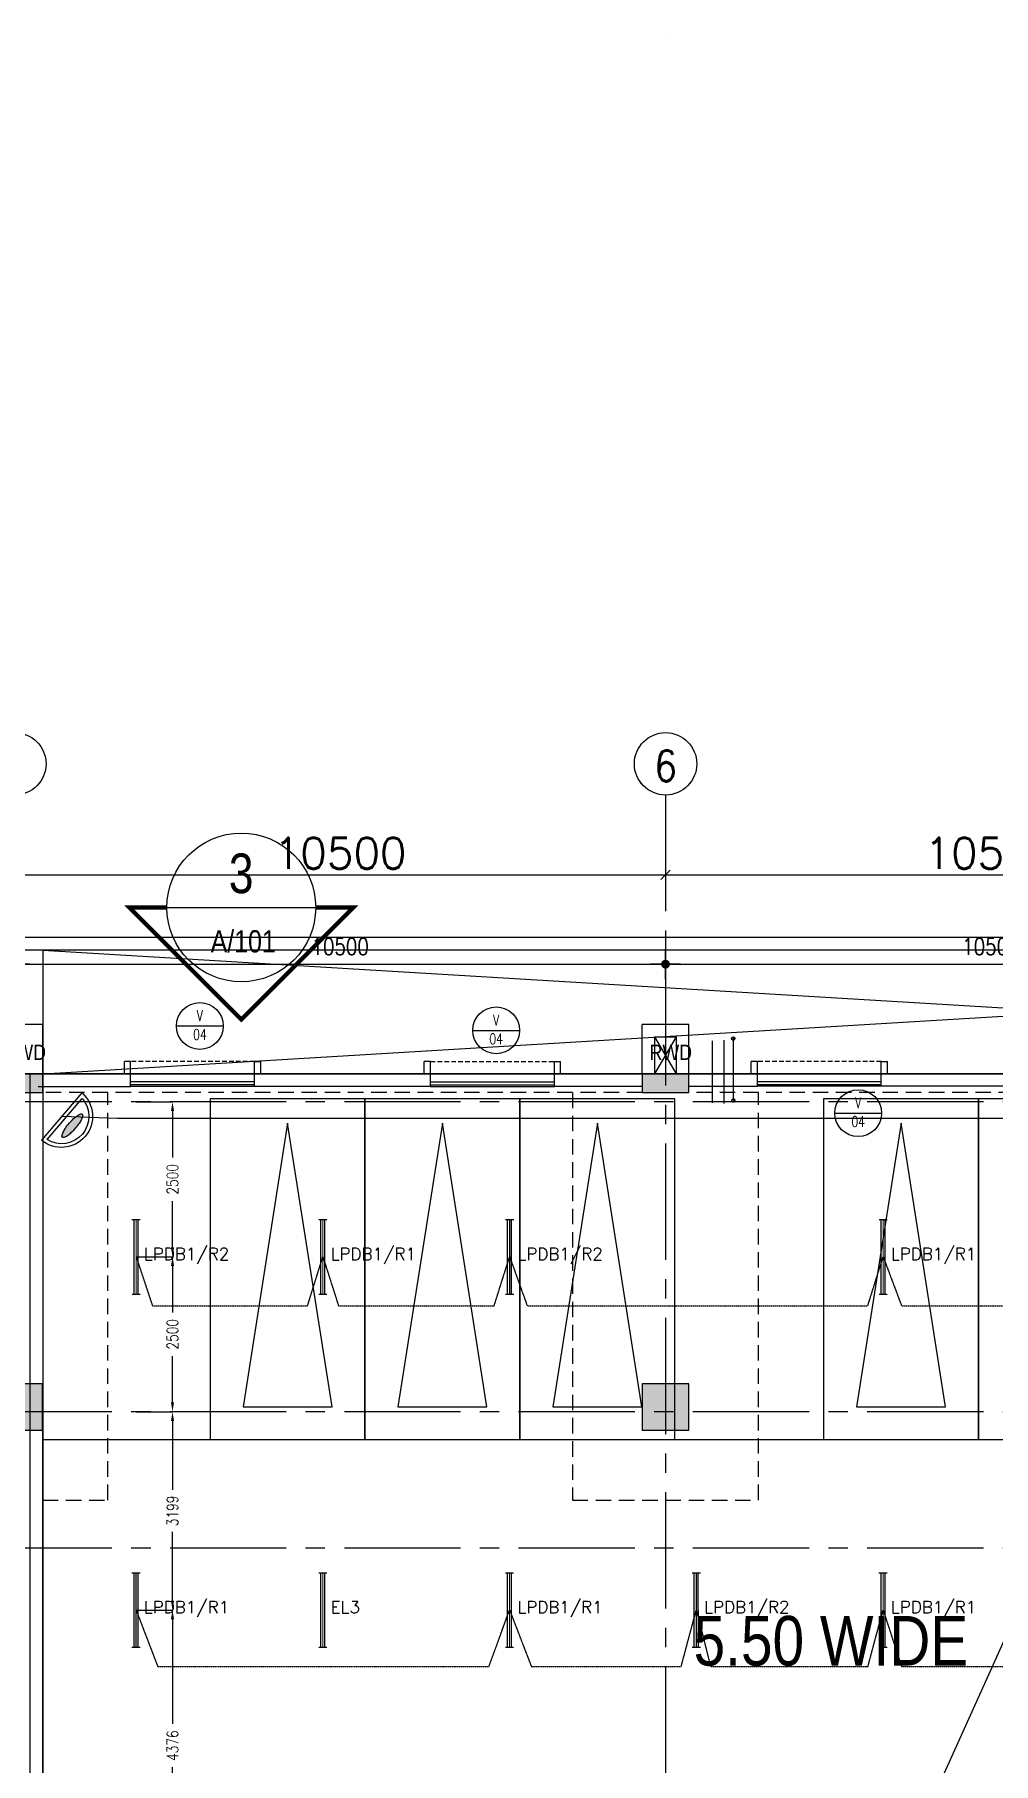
# Model space of a CAD drawing. Header units: millimetres. Extents: x 9951103 to 10069403, y -1438285 to -1363322.
# Drawn here: x 10006100 to 10021572, y -1391218 to -1363322 of the extents above; entities that cross this region are included whole.
import ezdxf
from ezdxf.enums import TextEntityAlignment as Align

# ---------------------------------------------------------------- set-up
doc = ezdxf.new("R2010")
doc.units = ezdxf.units.MM
doc.header["$MEASUREMENT"] = 0
doc.header["$PDMODE"] = 35
for name, pattern in [('CENTER2', [1.125, 0.75, -0.125, 0.125, -0.125]), ('DASHED', [0.75, 0.5, -0.25]), ('HIDDEN', [0.375, 0.25, -0.125]), ('HIDDEN2', [0.1875, 0.125, -0.0625])]:
    doc.linetypes.add(name, pattern=pattern)
for name, color, linetype in [('1_WINDOWS20', 5, 'Continuous'), ('A-ABOV', 8, 'HIDDEN2'), ('A-DIM', 3, 'Continuous'), ('A-DIMN-100', 5, 'Continuous'), ('A-ELEV-MDUM', 4, 'Continuous'), ('A-GRID-100', 5, 'CENTER2'), ('A-REFR-ELEV', 8, 'Continuous'), ('A-SYMB-OPNS', 8, 'Continuous'), ('A-TEXT-NOTE-100', 4, 'Continuous'), ('A-WALL-MSNY', 3, 'Continuous'), ('A-WNDW', 4, 'Continuous'), ('BEAMSZ', 3, 'Continuous'), ('CCTV', 120, 'Continuous'), ('CCTV & PA LAYOUT', 21, 'Continuous'), ('ELE-CONDUIT', 8, 'DASHED'), ('FF_Sprinkler DRAIN OUT', 31, 'Continuous'), ('hatch', 8, 'Continuous'), ('Light', 142, 'Continuous'), ('POWER CONDUIT', 7, 'Continuous'), ('S TRUSS', 6, 'Continuous'), ('S-BEAM', 6, 'Continuous'), ('S-BEAMDASH', 4, 'HIDDEN'), ('S-COL', 200, 'Continuous'), ('S-CUTOUT', 11, 'Continuous'), ('S-GRID', 8, 'CENTER2'), ('S-HATH-CONC', 253, 'Continuous'), ('S-MIS', 8, 'Continuous'), ('WORKING', 76, 'Continuous')]:
    doc.layers.add(name, color=color, linetype=linetype)
for name, color, linetype, lineweight in [('ELE', 7, 'Continuous', 25), ('FF-DRAIN OUT', 40, 'Continuous', 25), ('FF-SPRINKLER RISER', 1, 'Continuous', 25), ('FF-WET RISER', 5, 'Continuous', 25), ('STR COL', 200, 'Continuous', 15), ('STR HATCH', 25, 'Continuous', 15)]:
    doc.layers.add(name, color=color, linetype=linetype, lineweight=lineweight)
doc.styles.add('ARIAL', font='arial.ttf', dxfattribs={"width": 0.8})
doc.styles.add('Ground$0$SIMPLEX', font='simplex.shx')
doc.styles.add('RomanS', font='romans.shx')
doc.styles.add('ROMANS-TITLE', font='ROMANS.shx', dxfattribs={"width": 0.8})
doc.styles.get("Standard").update_dxf_attribs({"font": 'arial.ttf'})
doc.dimstyles.new('A-100-DIM-INT', dxfattribs={"dimscale": 100, "dimtxt": 1.8, "dimasz": 1.5, "dimexe": 0, "dimexo": 0, "dimgap": 1, "dimtad": 0, "dimdec": 0, "dimdsep": 46, "dimtxsty": 'ROMANS-TITLE', "dimcen": 0.025, "dimclrd": 8, "dimclre": 8, "dimclrt": 7, "dimazin": 2, "dimtfac": 1, "dimtdec": 0, "dimtix": 1, "dimtmove": 2, "dimatfit": 3, "dimfxl": 1, "dimtolj": 1, "dimtzin": 0, "dimarcsym": 0})
doc.dimstyles.new('A-150-DIM-EXT', dxfattribs={"dimscale": 150, "dimtxt": 1.8, "dimasz": 0.008, "dimexe": 100, "dimexo": 100, "dimgap": 1, "dimtad": 1, "dimdec": 0, "dimdsep": 46, "dimtxsty": 'ROMANS-TITLE', "dimblk1": 'WSA-DOT-100', "dimblk2": 'WSA-DOT-100', "dimsah": 1, "dimcen": 0.025, "dimse1": 1, "dimse2": 1, "dimclrd": 5, "dimclre": 5, "dimclrt": 7, "dimazin": 2, "dimtfac": 1, "dimtdec": 0, "dimtix": 1, "dimtmove": 2, "dimatfit": 3, "dimldrblk": 'WSA-DOT-100', "dimfxl": 1, "dimtolj": 1, "dimtzin": 0, "dimarcsym": 0})
doc.dimstyles.new('SECDIM', dxfattribs={"dimtxt": 250, "dimasz": 150, "dimexe": 75, "dimexo": 100, "dimgap": 100, "dimtad": 1, "dimdec": 0, "dimzin": 0, "dimdsep": 46, "dimtxsty": 'RomanS', "dimblk1": 'OBLIQUE', "dimblk2": 'OBLIQUE', "dimsah": 1, "dimcen": 0, "dimdle": 75, "dimclrd": 8, "dimclre": 8, "dimclrt": 3, "dimadec": 0, "dimazin": 0, "dimtfac": 1, "dimtdec": 0, "dimtofl": 0, "dimtmove": 2, "dimatfit": 3, "dimldrblk": 'OBLIQUE', "dimfxl": 1, "dimtolj": 1, "dimtzin": 0, "dimarcsym": 0})

# ---------------------------------------------------------------- blocks, each defined once
blk = doc.blocks.new('A$C57AA1221')
at = {"layer": 'WORKING', "color": 8}
for points in [[(0, 0), (2.5, 0), (2.5, 5.5), (0, 5.5), (0, 0)], [(0.532, 0.528), (1.968, 0.528), (1.25, 5.106), (0.532, 0.528)]]:
    blk.add_lwpolyline(points, dxfattribs=at)
blk = doc.blocks.new('A-ELEV-REF-1')
at = {"layer": 'A-REFR-ELEV', "ltscale": 800}
blk.add_line((-60, 0), (60, 0), dxfattribs=at)
at = {"layer": 'A-REFR-ELEV', "color": 4, "linetype": 'Continuous', "style": 'ARIAL', "width": 0.8}
for tag, height, p in [('ELEV-NO', 32, (-0.1, 27.6)), ('DRAWING-REF', 18, (1.5, -27))]:
    blk.add_attdef(tag, text='', height=height, dxfattribs=at).set_placement(p, align=Align.MIDDLE)
blk = doc.blocks.new('A-ELEV-REF-ARROW-1')
at = {"layer": 'A-REFR-ELEV', "const_width": 34.3}
blk.add_lwpolyline([(600, 0), (904, 0), (0, -904), (-904, 0), (-600, 0)], dxfattribs=at)
at = {"layer": 'A-REFR-ELEV'}
blk.add_circle((0, 0), 600, dxfattribs=at)
blk = doc.blocks.new('WSA-DOT-100')
at = {"layer": 'A-DIMN-100', "color": 5}
for p, q in [((-200, 0), (200, 0)), ((0, -200), (0, 200))]:
    blk.add_line(p, q, dxfattribs=at)
at = {"layer": 'A-DIMN-100', "color": 1, "const_width": 60}
blk.add_lwpolyline([(-30, 0, 1), (30, 0, 1)], format="xyb", close=True, dxfattribs=at)
blk = doc.blocks.new('*D104')
at = {"layer": 'Defpoints', "color": 0}
for p in [(42869, 52002), (53369, 52002), (53369, 52002)]:
    blk.add_point(p, dxfattribs=at)
at = {"layer": 'S-HATH-CONC', "color": 8, "lineweight": -2}
for p, q in [((53369, 67002), (53369, 67002)), ((42871, 52002), (53368, 52002))]:
    blk.add_line(p, q, dxfattribs=at)
at = {"layer": 'S-HATH-CONC', "color": 8, "lineweight": -2, "xscale": 1.2, "yscale": 1.2, "zscale": 1.2, "rotation": 180}
blk.add_blockref('WSA-DOT-100', (42869, 52002), dxfattribs=at)
at = {"layer": 'S-HATH-CONC', "color": 8, "lineweight": -2, "xscale": 1.2, "yscale": 1.2, "zscale": 1.2}
blk.add_blockref('WSA-DOT-100', (53369, 52002), dxfattribs=at)
at = {"layer": 'S-HATH-CONC', "color": 8, "insert": (48119, 52287), "char_height": 270, "attachment_point": 5, "style": 'ROMANS-TITLE'}
blk.add_mtext('\\A1;10500', dxfattribs=at)
blk = doc.blocks.new('*D105')
at = {"layer": 'Defpoints', "color": 0}
for p in [(53369, 52002), (63870, 52002), (63870, 52002)]:
    blk.add_point(p, dxfattribs=at)
at = {"layer": 'S-HATH-CONC', "color": 8, "lineweight": -2}
for p, q in [((63870, 67002), (63870, 67002)), ((53371, 52002), (63868, 52002))]:
    blk.add_line(p, q, dxfattribs=at)
at = {"layer": 'S-HATH-CONC', "color": 8, "lineweight": -2, "xscale": 1.2, "yscale": 1.2, "zscale": 1.2, "rotation": 180}
blk.add_blockref('WSA-DOT-100', (53369, 52002), dxfattribs=at)
at = {"layer": 'S-HATH-CONC', "color": 8, "lineweight": -2, "xscale": 1.2, "yscale": 1.2, "zscale": 1.2}
blk.add_blockref('WSA-DOT-100', (63870, 52002), dxfattribs=at)
at = {"layer": 'S-HATH-CONC', "color": 8, "insert": (58619, 52287), "char_height": 270, "attachment_point": 5, "style": 'ROMANS-TITLE'}
blk.add_mtext('\\A1;10500', dxfattribs=at)
blk = doc.blocks.new('A-DOOR-NO-1')
at = {"layer": 'A-SYMB-OPNS'}
blk.add_line((-350, 0), (350, 0), dxfattribs=at)
blk.add_circle((0, 0), 350, dxfattribs=at)
at = {"layer": 'A-SYMB-OPNS', "style": 'ROMANS-TITLE', "width": 0.75}
for tag, p in [('TYPE', (0, 154)), ('DOOR-NO', (0, -127))]:
    blk.add_attdef(tag, text='', height=160, dxfattribs=at).set_placement(p, align=Align.MIDDLE)
blk = doc.blocks.new('_Oblique')
at = {"color": 0, "linetype": 'ByBlock', "lineweight": -2}
blk.add_line((-0.5, -0.5), (0.5, 0.5), dxfattribs=at)
blk = doc.blocks.new('*D136')
at = {"layer": 'A-DIM', "color": 8, "linetype": 'ByBlock', "lineweight": -2, "ltscale": 4}
for p, q in [((42794, 53443), (53444, 53443)), ((42869, 53543), (42869, 53518)), ((53369, 53543), (53369, 53518))]:
    blk.add_line(p, q, dxfattribs=at)
at = {"layer": 'Defpoints', "color": 0}
for p in [(42869, 53443), (53369, 53443), (53369, 53443)]:
    blk.add_point(p, dxfattribs=at)
at = {"layer": 'A-DIM', "color": 8, "lineweight": -2, "xscale": 150, "yscale": 150, "zscale": 150, "rotation": 180}
blk.add_blockref('_Oblique', (42869, 53443), dxfattribs=at)
at = {"layer": 'A-DIM', "color": 8, "lineweight": -2, "xscale": 150, "yscale": 150, "zscale": 150}
blk.add_blockref('_Oblique', (53369, 53443), dxfattribs=at)
at = {"layer": 'A-DIM', "color": 8, "insert": (48119, 53793), "char_height": 500, "attachment_point": 5, "style": 'RomanS'}
blk.add_mtext('\\A1;10500', dxfattribs=at)
blk = doc.blocks.new('*D137')
at = {"layer": 'A-DIM', "color": 8, "linetype": 'ByBlock', "lineweight": -2, "ltscale": 4}
for p, q in [((53294, 53443), (63945, 53443)), ((53369, 53543), (53369, 53518)), ((63870, 53543), (63870, 53518))]:
    blk.add_line(p, q, dxfattribs=at)
at = {"layer": 'Defpoints', "color": 0}
for p in [(53369, 53443), (63870, 53443), (63870, 53443)]:
    blk.add_point(p, dxfattribs=at)
at = {"layer": 'A-DIM', "color": 8, "lineweight": -2, "xscale": 150, "yscale": 150, "zscale": 150, "rotation": 180}
blk.add_blockref('_Oblique', (53369, 53443), dxfattribs=at)
at = {"layer": 'A-DIM', "color": 8, "lineweight": -2, "xscale": 150, "yscale": 150, "zscale": 150}
blk.add_blockref('_Oblique', (63870, 53443), dxfattribs=at)
at = {"layer": 'A-DIM', "color": 8, "insert": (58619, 53793), "char_height": 500, "attachment_point": 5, "style": 'RomanS'}
blk.add_mtext('\\A1;10500', dxfattribs=at)
blk = doc.blocks.new('A$C5ABE449E')
at = {"layer": 'STR HATCH'}
blk.add_hatch(color=8, dxfattribs=at).paths.add_polyline_path([(75, 75), (825, 75), (825, 825), (75, 825)])
at = {"layer": 'STR COL', "color": 8}
blk.add_lwpolyline([(75, 75), (825, 75), (825, 825), (75, 825)], close=True, dxfattribs=at)
blk = doc.blocks.new('REV COL LAYOUT')
at = {"layer": 'STR HATCH'}
for points in [[(35038, 7772), (35788, 7772), (35788, 8072), (35038, 8072)], [(45463, 7772), (46213, 7772), (46213, 8072), (45463, 8072)]]:
    blk.add_hatch(color=8, dxfattribs=at).paths.add_polyline_path(points)
at = {"layer": 'STR COL', "color": 8}
for points in [[(35038, 7772), (35788, 7772), (35788, 8072), (35038, 8072)], [(45463, 7772), (46213, 7772), (46213, 8072), (45463, 8072)]]:
    blk.add_lwpolyline(points, close=True, dxfattribs=at)
at = {"layer": 'hatch', "color": 8}
for p in [(34962, 2247), (45387, 2247)]:
    blk.add_blockref('A$C5ABE449E', p, dxfattribs=at)
blk = doc.blocks.new('A$C1FD4616B')
at = {"layer": 'S-MIS', "color": 8}
for p, q in [((67716, 64019), (-634, 64019)), ((67516, 63819), (-434, 63819))]:
    blk.add_line(p, q, dxfattribs=at)
blk = doc.blocks.new('FTL')
at = {"color": 30}
for p, q in [((-757, 75), (-757, -73)), ((-757, 38), (600, 36)), ((600, 74), (600, -75)), ((-757, -36), (600, -37))]:
    blk.add_line(p, q, dxfattribs=at)
at = {"color": 30, "ltscale": 450, "const_width": 20}
blk.add_lwpolyline([(-757, 1), (600, -1)], dxfattribs=at)
at = {"color": 30}
for tag, p in [('TYPE', (568, 0, 0)), ('WATTS', (568, -6, 0))]:
    blk.add_attdef(tag, p, '', height=2.5, dxfattribs=at)
blk = doc.blocks.new('*D154')
at = {"color": 8, "lineweight": -2}
for p, q in [((10007737, -1388743), (10008326, -1388743)), ((10008326, -1388893), (10008326, -1390580)), ((10008326, -1392968), (10008326, -1391281)), ((10007738, -1393118), (10008326, -1393118))]:
    blk.add_line(p, q, dxfattribs=at)
at = {"color": 8}
for points in [[(10008351, -1388893), (10008301, -1388893), (10008326, -1388743)], [(10008301, -1392968), (10008351, -1392968), (10008326, -1393118)]]:
    blk.add_solid(points, dxfattribs=at)
at = {"layer": 'Defpoints', "color": 0}
for p in [(10007737, -1388743), (10008326, -1388743), (10007738, -1393118)]:
    blk.add_point(p, dxfattribs=at)
at = {"color": 7, "insert": (10008326, -1390931), "char_height": 180, "attachment_point": 5, "rotation": 90, "style": 'ROMANS-TITLE'}
blk.add_mtext('\\A1;4376', dxfattribs=at)
blk = doc.blocks.new('*D155')
at = {"color": 8, "lineweight": -2}
for p, q in [((10007737, -1385543), (10008326, -1385543)), ((10008326, -1385693), (10008326, -1386806)), ((10008326, -1388593), (10008326, -1387480)), ((10007737, -1388743), (10008326, -1388743))]:
    blk.add_line(p, q, dxfattribs=at)
at = {"color": 8}
for points in [[(10008351, -1385693), (10008301, -1385693), (10008326, -1385543)], [(10008301, -1388593), (10008351, -1388593), (10008326, -1388743)]]:
    blk.add_solid(points, dxfattribs=at)
at = {"layer": 'Defpoints', "color": 0}
for p in [(10007737, -1385543), (10008326, -1385543), (10007737, -1388743)]:
    blk.add_point(p, dxfattribs=at)
at = {"color": 7, "insert": (10008326, -1387143), "char_height": 180, "attachment_point": 5, "rotation": 90, "style": 'ROMANS-TITLE'}
blk.add_mtext('\\A1;3199', dxfattribs=at)
blk = doc.blocks.new('*D156')
at = {"color": 8, "lineweight": -2}
for p, q in [((10007738, -1383043), (10008326, -1383043)), ((10008326, -1383193), (10008326, -1383940)), ((10008326, -1385393), (10008326, -1384647)), ((10007738, -1385543), (10008326, -1385543))]:
    blk.add_line(p, q, dxfattribs=at)
at = {"color": 8}
for points in [[(10008351, -1383193), (10008301, -1383193), (10008326, -1383043)], [(10008301, -1385393), (10008351, -1385393), (10008326, -1385543)]]:
    blk.add_solid(points, dxfattribs=at)
at = {"layer": 'Defpoints', "color": 0}
for p in [(10007738, -1383043), (10007738, -1385543), (10008326, -1385543)]:
    blk.add_point(p, dxfattribs=at)
at = {"color": 7, "insert": (10008326, -1384293), "char_height": 180, "attachment_point": 5, "rotation": 90, "style": 'ROMANS-TITLE'}
blk.add_mtext('\\A1;2500', dxfattribs=at)
blk = doc.blocks.new('*D157')
at = {"color": 8, "lineweight": -2}
for p, q in [((10007738, -1380543), (10008326, -1380543)), ((10008326, -1380693), (10008326, -1381440)), ((10008326, -1382893), (10008326, -1382147)), ((10007738, -1383043), (10008326, -1383043))]:
    blk.add_line(p, q, dxfattribs=at)
at = {"color": 8}
for points in [[(10008351, -1380693), (10008301, -1380693), (10008326, -1380543)], [(10008301, -1382893), (10008351, -1382893), (10008326, -1383043)]]:
    blk.add_solid(points, dxfattribs=at)
at = {"layer": 'Defpoints', "color": 0}
for p in [(10007738, -1380543), (10008326, -1380543), (10007738, -1383043)]:
    blk.add_point(p, dxfattribs=at)
at = {"color": 7, "insert": (10008326, -1381793), "char_height": 180, "attachment_point": 5, "rotation": 90, "style": 'ROMANS-TITLE'}
blk.add_mtext('\\A1;2500', dxfattribs=at)
blk = doc.blocks.new('CD54F')
at = {"layer": 'CCTV'}
h = blk.add_hatch(color=1, dxfattribs=at)
edge = h.paths.add_edge_path()
edge.add_arc((-0.2, -32.9), 47.7, 90, 96.1294)
edge.add_arc((-2.5, -10.7), 25.4, 96.1294, 104.5344)
edge.add_arc((-6.1, 3.1), 11.1, 104.5344, 122.0427)
edge.add_arc((-11.4, 11.6), 1.1, 122.0427, 180)
edge.add_arc((-11.4, 11.6), 1.1, 180, 237.9573)
edge.add_arc((-6.1, 20.1), 11.1, 237.9573, 255.4656)
edge.add_arc((-2.5, 33.9), 25.4, 255.4656, 263.8706)
edge.add_arc((-0.2, 56.1), 47.7, 263.8706, 270)
edge.add_arc((-0.2, 56.1), 47.7, 270, 276.1294)
edge.add_arc((2.2, 33.9), 25.4, 276.1294, 284.5344)
edge.add_arc((5.8, 20.1), 11.1, 284.5344, 302.0427)
edge.add_arc((11.1, 11.6), 1.1, 302.0427, 360)
edge.add_arc((11.1, 11.6), 1.1, 360, 417.9573)
edge.add_arc((5.8, 3.1), 11.1, 57.9573, 75.4656)
edge.add_arc((2.2, -10.7), 25.4, 75.4656, 83.8706)
edge.add_arc((-0.2, -32.9), 47.7, 83.8706, 90)
at = {"layer": 'CCTV', "color": 1}
for p, q in [((-25.2, 0.4), (25.2, 0.4)), ((-21.9, 3.4), (21.9, 3.4))]:
    blk.add_line(p, q, dxfattribs=at)
blk.add_lwpolyline([(-0.2, 14.8, 0.026751), (-5.3, 14.6, 0.03669), (-8.9, 13.9, 0.076543), (-12, 12.6, 0.258419), (-12.5, 11.6, 0.258419), (-12, 10.7, 0.076543), (-8.9, 9.4, 0.03669), (-5.3, 8.7, 0.026751), (-0.2, 8.4, 0.026751), (4.9, 8.7, 0.03669), (8.6, 9.4, 0.076543), (11.7, 10.7, 0.258419), (12.2, 11.6, 0.258419), (11.7, 12.6, 0.076543), (8.6, 13.9, 0.03669), (4.9, 14.6, 0.026751)], format="xyb", close=True, dxfattribs=at)
for radius, start, end in [(25.2, 0.8684, 179.1316), (22.2, 8.7666, 171.2334)]:
    blk.add_arc((0, 0), radius, start, end, dxfattribs=at)
blk = doc.blocks.new('A$C3E527FA5')
at = {"layer": 'S-HATH-CONC'}
for points in [[(42569.4, 49930.4), (43319.4, 49930.4), (43319.4, 50230.4), (42569.4, 50230.4)], [(52994.5, 49930.4), (53744.5, 49930.4), (53744.5, 50230.4), (52994.5, 50230.4)], [(42567.8, 44480.4), (43317.8, 44480.4), (43317.8, 45230.4), (42567.8, 45230.4)], [(52992.9, 44480.4), (53742.9, 44480.4), (53742.9, 45230.4), (52992.9, 45230.4)]]:
    blk.add_hatch(color=8, dxfattribs=at).paths.add_polyline_path(points)
at = {"layer": 'A-DIM', "color": 8, "linetype": 'ByBlock', "ltscale": 4}
for centre in [(42869.4, 55235.1), (53369.5, 55235.1)]:
    blk.add_circle(centre, 503.4, dxfattribs=at)
at = {"layer": 'A-GRID-100', "color": 8, "linetype": 'CENTER2', "ltscale": 2500}
for p, q in [((53369.5, 54731.7), (53369.5, 2245.6)), ((80999.3, 49780.4), (1006.7, 49780.4)), ((80999.3, 44780.4), (1006.7, 44780.4)), ((80999.3, 42580.4), (1006.7, 42580.4))]:
    blk.add_line(p, q, dxfattribs=at)
at = {"layer": 'S-COL', "color": 8}
for points in [[(42569.4, 49930.4), (43319.4, 49930.4), (43319.4, 50230.4), (42569.4, 50230.4)], [(52994.5, 49930.4), (53744.5, 49930.4), (53744.5, 50230.4), (52994.5, 50230.4)], [(42567.8, 44480.4), (43317.8, 44480.4), (43317.8, 45230.4), (42567.8, 45230.4)], [(52992.9, 44480.4), (53742.9, 44480.4), (53742.9, 45230.4), (52992.9, 45230.4)]]:
    blk.add_lwpolyline(points, close=True, dxfattribs=at)
at = {"layer": 'BEAMSZ', "color": 8, "linetype": 'Continuous', "style": 'RomanS', "width": 0.85}
blk.add_text('6', height=500, dxfattribs=at).set_placement((53371.8, 55201.5), align=Align.MIDDLE)
at = {"layer": 'S-HATH-CONC', "color": 8}
for base, p1, p2, picture, middle in [((53369.5, 52002), (42869.4, 52002), (53369.5, 52002), '*D104', (48119.4, 52287)), ((63869.5, 52002), (53369.5, 52002), (63869.5, 52002), '*D105', (58619.5, 52287))]:
    dim = blk.add_linear_dim(base=base, p1=p1, p2=p2, dimstyle='A-150-DIM-EXT', override={"dimse2": 0, "dimclrd": 8, "dimclre": 8, "dimclrt": 8}, dxfattribs=at)
    dim.commit()
    dim.dimension.update_dxf_attribs({"geometry": picture, "text_midpoint": middle})
blk = doc.blocks.new('A$C38CA724D')
at = {"layer": 'A-DIM', "color": 8, "linetype": 'ByBlock', "ltscale": 4}
for centre in [(42869.4, 55235.1), (53369.5, 55235.1)]:
    blk.add_circle(centre, 503.4, dxfattribs=at)
at = {"layer": 'S-GRID', "color": 8, "linetype": 'CENTER2', "ltscale": 2500}
for p, q in [((53369.5, 54731.7), (53369.5, 0)), ((80999.3, 49780.4), (1006.7, 49780.4)), ((80999.3, 44780.4), (1006.7, 44780.4)), ((80999.3, 42580.4), (1006.7, 42580.4))]:
    blk.add_line(p, q, dxfattribs=at)
at = {"layer": 'BEAMSZ', "color": 8, "linetype": 'Continuous', "style": 'RomanS', "width": 0.85}
blk.add_text('6', height=500, dxfattribs=at).set_placement((53371.8, 55201.5), align=Align.MIDDLE)
at = {"layer": 'A-DIM', "color": 8, "linetype": 'ByBlock', "ltscale": 4}
for base, p1, p2, picture, middle in [((53369.5, 53443), (42869.4, 53443), (53369.5, 53443), '*D136', (48119.4, 53793)), ((63869.5, 53443), (53369.5, 53443), (63869.5, 53443), '*D137', (58619.5, 53793))]:
    dim = blk.add_linear_dim(base=base, p1=p1, p2=p2, dimstyle='SECDIM', override={"dimtxt": 500, "dimclrt": 8}, dxfattribs=at)
    dim.commit()
    dim.dimension.update_dxf_attribs({"geometry": picture, "text_midpoint": middle})

msp = doc.modelspace()

# ---------------------------------------------------------------- hatches: boundary and pattern name
at = {"layer": 'FF_Sprinkler DRAIN OUT', "ltscale": 10}
h = msp.add_hatch(dxfattribs=at)
h.set_pattern_fill('ANSI31', color=8, scale=338.764174, angle=225.41989, style=0)
h.set_pattern_definition([(185.029440129, (10296278.3625, -929467.22397), (-0.003712330399, 0.042182482366), [])])
h.paths.add_polyline_path([(10017393.4, -1379535.9), (10017393, -1379536.4, -0.4101773), (10017357.4, -1379539.3, 1), (10017373.7, -1379519.9, -1), (10017390, -1379500.4, -0.4101773)])
h = msp.add_hatch(dxfattribs=at)
h.set_pattern_fill('ANSI31', color=8, scale=338.764174, angle=225.41989, style=0)
h.set_pattern_definition([(185.029440129, (10296280.552445, -930465.726386), (-0.003712330399, 0.042182482366), [])])
h.paths.add_polyline_path([(10017395.6, -1380534.4), (10017395.1, -1380535, -0.4101773), (10017359.6, -1380537.8, 1), (10017375.9, -1380518.4, -1), (10017392.2, -1380498.9, -0.4101773)])

# ---------------------------------------------------------------- linework, layer by layer
at = {"color": 8}
msp.add_lwpolyline([(10039581.3, -1423492.9), (10027156.7, -1423493.7), (10027156.7, -1424292.2), (10025081.3, -1424292.2), (10025081.3, -1423493.7), (10016656.6, -1423493.7), (10016656.6, -1424292.2), (10015906.6, -1424292.2), (10015906.6, -1423492.9), (10006231.5, -1423493.7), (10006231.5, -1424292.2), (10005481.5, -1424292.2), (10005481.5, -1423192.9), (10006031.5, -1423192.9), (10006031.5, -1386392.2), (10006031.5, -1386392.2), (10006031.5, -1385392.2), (10006031.5, -1385392.2), (10006031.5, -1380092.6), (10025081.3, -1380092.6), (10025081.3, -1379294.1), (10027156.7, -1379294.1), (10027156.7, -1380093.4), (10039581.3, -1380093.4)], close=True, dxfattribs=at)
at = {"layer": 'A-ABOV', "color": 8, "ltscale": 600}
for p, q in [((10009650.3, -1379892.7), (10007650.3, -1379892.7)), ((10012487.8, -1379892.7), (10014487.8, -1379892.7)), ((10019762.7, -1379892.6), (10017762.7, -1379892.6))]:
    msp.add_line(p, q, dxfattribs=at)
at = {"layer": 'A-ELEV-MDUM', "color": 8}
for p, q in [((10016106.6, -1380093.4), (10016456.6, -1379494.1)), ((10016456.6, -1380093.4), (10016106.6, -1379494.1))]:
    msp.add_line(p, q, dxfattribs=at)
at = {"layer": 'A-WALL-MSNY', "color": 8}
for p, q in [((10006231.5, -1379293.4), (10005481.5, -1379293.4)), ((10006231.5, -1380092.6), (10006231.5, -1379293.4)), ((10015906.6, -1380093.4), (10015906.6, -1379294.1)), ((10016656.6, -1379294.1), (10015906.6, -1379294.1)), ((10016656.6, -1380093.4), (10016656.6, -1379294.1)), ((10016106.6, -1380093.4), (10016106.6, -1379494.1)), ((10016106.6, -1379494.1), (10016456.6, -1379494.1)), ((10016456.6, -1380093.4), (10016456.6, -1379494.1)), ((10007550.3, -1380092.7), (10007550.3, -1379892.7)), ((10007650.3, -1379892.7), (10007550.3, -1379892.7)), ((10007650.3, -1380292.7), (10007650.3, -1379892.7)), ((10009650.3, -1380292.7), (10009650.3, -1379892.7)), ((10009650.3, -1379892.7), (10009750.3, -1379892.7)), ((10009750.3, -1380092.7), (10009750.3, -1379892.7)), ((10012387.8, -1380092.7), (10012387.8, -1379892.7)), ((10012487.8, -1379892.7), (10012387.8, -1379892.7)), ((10012487.8, -1380292.7), (10012487.8, -1379892.7)), ((10014487.8, -1380292.8), (10014487.8, -1379892.7)), ((10014487.8, -1379892.7), (10014587.8, -1379892.7)), ((10014587.8, -1380093.4), (10014587.8, -1379892.7)), ((10017662.7, -1380092.6), (10017662.7, -1379892.6)), ((10017762.7, -1379892.6), (10017662.7, -1379892.6)), ((10017762.7, -1380292.6), (10017762.7, -1379892.6)), ((10019762.7, -1380292.6), (10019762.7, -1379892.6)), ((10019762.7, -1379892.6), (10019862.7, -1379892.6)), ((10019862.7, -1380092.6), (10019862.7, -1379892.6)), ((10006156.5, -1380092.7), (10007550.3, -1380092.7)), ((10006156.5, -1380292.7), (10007650.3, -1380292.7)), ((10012487.8, -1380292.7), (10009650.3, -1380292.7)), ((10012387.8, -1380092.7), (10009750.3, -1380092.7)), ((10015906.6, -1380292.8), (10014487.8, -1380292.8)), ((10014587.8, -1380093.4), (10015906.6, -1380093.4)), ((10016656.6, -1380092.6), (10017662.7, -1380092.6)), ((10016656.6, -1380292.6), (10017762.7, -1380292.6)), ((10021975.1, -1380292.6), (10019762.7, -1380292.6)), ((10021875.1, -1380092.6), (10019862.7, -1380092.6))]:
    msp.add_line(p, q, dxfattribs=at)
for points in [[(10006231.5, -1380393.4), (10006231.5, -1385093.4)], [(10006231.5, -1385843.4), (10006231.5, -1395250.5)]]:
    msp.add_lwpolyline(points, dxfattribs=at)
msp.add_arc((10014781.2, -1380092.7), 0.00000538, 90, 270, dxfattribs=at)
at = {"layer": 'A-WNDW', "color": 8}
for p, q in [((10009650.3, -1380217.7), (10007650.3, -1380217.7)), ((10009650.3, -1380267.7), (10007650.3, -1380267.7)), ((10009650.3, -1380292.7), (10007650.3, -1380292.7)), ((10012487.8, -1380217.7), (10014487.8, -1380217.7)), ((10012487.8, -1380267.7), (10014487.8, -1380267.7)), ((10012487.8, -1380292.7), (10014487.8, -1380292.7)), ((10019762.7, -1380217.6), (10017762.7, -1380217.6)), ((10019762.7, -1380267.6), (10017762.7, -1380267.6)), ((10019762.7, -1380292.6), (10017762.7, -1380292.6))]:
    msp.add_line(p, q, dxfattribs=at)
at = {"layer": 'ELE-CONDUIT', "color": 30}
for points in [[(10007738.3, -1383043.4), (10008001.6, -1383834.9), (10010504.6, -1383834.9), (10010751.9, -1383043.4), (10011004.6, -1383834.9), (10013515.4, -1383834.9), (10013765.5, -1383043.4), (10014049.3, -1383834.9), (10019544.5, -1383834.9), (10019792.8, -1383043.4), (10020089.5, -1383834.9), (10022566.7, -1383834.9)], [(10007737.1, -1388742.6), (10008087.3, -1389654.8), (10013432.8, -1389654.8), (10013764.3, -1388742.6), (10014116, -1389654.8), (10016533.9, -1389654.8), (10016777.9, -1388742.6), (10017007.6, -1389654.8), (10019547.7, -1389654.8), (10019791.6, -1388742.6), (10020089.2, -1389654.8), (10025513.8, -1389654.8), (10025818.8, -1388742.6), (10026129, -1389654.8), (10028540.9, -1389654.8), (10028832.4, -1388742.6), (10029141.6, -1389654.8), (10031606.4, -1389654.8), (10031846, -1388742.6), (10032109.7, -1389654.8), (10037602.3, -1389654.8), (10037873.2, -1388742.6), (10038145.6, -1389654.8), (10038497.3, -1389654.8)]]:
    msp.add_lwpolyline(points, dxfattribs=at)
at = {"layer": 'FF-DRAIN OUT', "color": 8}
msp.add_lwpolyline([(10017373.7, -1379519.9), (10017373.7, -1380520.1)], dxfattribs=at)
at = {"layer": 'FF-SPRINKLER RISER', "color": 8}
msp.add_lwpolyline([(10017225.6, -1380567.2), (10017225.6, -1379549.5)], dxfattribs=at)
at = {"layer": 'FF-WET RISER', "color": 8}
msp.add_lwpolyline([(10017041.7, -1380556.3), (10017039.5, -1379557.8)], dxfattribs=at)
at = {"layer": 'FF_Sprinkler DRAIN OUT', "color": 8, "linetype": 'ByBlock', "ltscale": 10}
for centre in [(10017373.7, -1379519.9), (10017375.9, -1380518.4)]:
    msp.add_circle(centre, 25.4, dxfattribs=at)
at = {"layer": 'hatch', "color": 8}
for p, q in [((9973831.3, -1380092.6), (10006531.5, -1380092.6)), ((10006231.5, -1385992.6), (10039581.3, -1385992.6))]:
    msp.add_line(p, q, dxfattribs=at)
at = {"layer": 'POWER CONDUIT', "color": 233}
for points in [[(10025396, -1380093.4), (10025396, -1380812.6), (10007440.5, -1380812.6), (10006540.4, -1380780.8)], [(10025544.3, -1380093.4), (10025544.3, -1380811.6), (10006874, -1422193.6), (10006551.5, -1422816.3)]]:
    msp.add_lwpolyline(points, dxfattribs=at)
at = {"layer": 'S TRUSS', "color": 3}
msp.add_line((10006231.5, -1378093.4), (10006231.5, -1427392.9), dxfattribs=at)
at = {"layer": 'S-BEAM', "color": 3, "ltscale": 1000}
msp.add_line((10039581.3, -1380093.4), (10006243.9, -1380093.4), dxfattribs=at)
msp.add_line((10039581.3, -1380093.4), (10006243.9, -1380093.4), dxfattribs=at)
msp.add_line((10039581.3, -1380093.4), (10006243.9, -1380093.4), dxfattribs=at)
msp.add_line((10039581.3, -1380093.4), (10006243.9, -1380093.4), dxfattribs=at)
at = {"layer": 'S-BEAM', "color": 3}
msp.add_line((10006231.5, -1395250.5), (10006231.5, -1385843.4), dxfattribs=at)
msp.add_line((10006231.5, -1395250.5), (10006231.5, -1385843.4), dxfattribs=at)
msp.add_line((10006231.5, -1395250.5), (10006231.5, -1385843.4), dxfattribs=at)
at = {"layer": 'S-BEAMDASH', "color": 3, "ltscale": 1000}
for p, q in [((10015906.6, -1380393.4), (10006231.5, -1380393.4)), ((10026406.7, -1380393.4), (10016656.6, -1380393.4))]:
    msp.add_line(p, q, dxfattribs=at)
for points in [[(10006229.9, -1386968.4), (10007279.9, -1386968.4), (10007279.9, -1380393.4)], [(10014780, -1380393.4), (10014780, -1386968.4), (10017780, -1386968.4), (10017780, -1380393.4)]]:
    msp.add_lwpolyline(points, dxfattribs=at)
at = {"layer": 'S-CUTOUT', "color": 8, "linetype": 'Continuous', "ltscale": 750}
for p, q in [((10006231.5, -1378093.4), (10039381.3, -1380093.4)), ((10006243.9, -1380093.4), (10039381.3, -1378093.4))]:
    msp.add_line(p, q, dxfattribs=at)
at = {"layer": 'STR COL', "color": 8}
msp.add_line((10016456.6, -1380093.4), (10016656.6, -1380093.4), dxfattribs=at)

# ---------------------------------------------------------------- block references
at = {"color": 8}
msp.add_blockref('A$C3E527FA5', (9962912.1, -1430323.7), dxfattribs=at)
msp.add_blockref('A$C1FD4616B', (9971865.7, -1441912.4))
ref = msp.add_blockref('A-ELEV-REF-1', (10009436.1, -1377406.3), dxfattribs=dict(at, xscale=20, yscale=20, zscale=20))
ref.add_attrib('DRAWING-REF', 'A/101', dxfattribs={"layer": 'A-REFR-ELEV', "color": 8, "linetype": 'Continuous', "height": 360, "style": 'ARIAL', "width": 0.8}).set_placement((10009466.9, -1377946), align=Align.MIDDLE)
ref.add_attrib('ELEV-NO', '3', dxfattribs={"layer": 'A-REFR-ELEV', "color": 8, "linetype": 'Continuous', "height": 640, "style": 'ARIAL', "width": 0.8}).set_placement((10009433.9, -1376855.2), align=Align.MIDDLE)
at = {"layer": '1_WINDOWS20', "color": 8, "xscale": 999.9999936670067, "yscale": 999.9999936670067, "zscale": 999.9999936956627, "rotation": 1.197164025e-06}
for p in [(10008931.6, -1385992.6), (10011431.6, -1385992.6), (10013931.6, -1385992.6), (10018831.7, -1385992.6), (10021331.7, -1385992.6)]:
    msp.add_blockref('A$C57AA1221', p, dxfattribs=at)
at = {"layer": 'A-REFR-ELEV', "color": 8, "xscale": 2, "yscale": 2, "zscale": 2}
msp.add_blockref('A-ELEV-REF-ARROW-1', (10009436.1, -1377406.3), dxfattribs=at)
at = {"layer": 'A-SYMB-OPNS', "color": 8, "xscale": 1.08, "yscale": 1.08, "zscale": 1.08}
for p in [(10008767.6, -1379318.9), (10013548.6, -1379389.5), (10019390, -1380725.1)]:
    msp.add_blockref('A-DOOR-NO-1', p, dxfattribs=at).add_auto_attribs({'DOOR-NO': '04', 'TYPE': 'V'})
at = {"layer": 'CCTV & PA LAYOUT', "color": 60, "linetype": 'HIDDEN', "xscale": -19.91867999999999, "yscale": 19.91867999999999, "zscale": 19.91867999999999, "rotation": 229.5062986195805}
msp.add_blockref('CD54F', (10006534.6, -1380775.9), dxfattribs=at)
at = {"layer": 'ELE', "xscale": 0.8848, "yscale": 0.8848, "zscale": 0.8848, "rotation": 90.08149483496653}
for p in [(10007738.4, -1382973.9), (10010752, -1382973.9), (10013765.6, -1382973.9), (10019792.8, -1382973.9), (10007737.2, -1388673.2), (10010750.8, -1388673.2), (10013764.4, -1388673.2), (10016778, -1388673.2), (10019791.6, -1388673.2)]:
    msp.add_blockref('FTL', p, dxfattribs=at)
at = {"layer": 'S-BEAM', "ltscale": 1000}
msp.add_blockref('A$C38CA724D', (9962912.1, -1430323.8), dxfattribs=at)
at = {"layer": 'STR HATCH'}
msp.add_blockref('REV COL LAYOUT', (9970443.4, -1388165.7), dxfattribs=at)

# ---------------------------------------------------------------- texts
at = {"layer": 'A-TEXT-NOTE-100', "color": 8, "attachment_point": 1}
for s, insert, char_height, width in [('\\pxt0;{\\fArial Narrow|b0|i0|c0|p34;RWD}', (10005600.2, -1379619), 250, 7229.961), ('\\pxt0;{\\fArial Narrow|b0|i0|c0|p34;RWD}', (10016025.2, -1379619.1), 250, 7229.961), ('{\\fArial Narrow|b0|i0|c0|p34;5.50 WIDE  DRIVEWAY}', (10016734.1, -1388838.7), 800, 12618.104)]:
    msp.add_mtext(s, dxfattribs=dict(at, insert=insert, char_height=char_height, width=width))
at = {"layer": 'Light', "color": 7, "linetype": 'Continuous', "style": 'Ground$0$SIMPLEX'}
for s, p in [('LPDB1/R2', (10007864.1, -1383095.2)), ('LPDB1/R1', (10010877.7, -1383095.2)), ('LPDB1/R2', (10013891.3, -1383095.2)), ('LPDB1/R1', (10019918.5, -1383095.2)), ('LPDB1/R1', (10007862.9, -1388794.5)), ('LPDB1/R1', (10013890.1, -1388794.5)), ('LPDB1/R2', (10016903.7, -1388794.5)), ('LPDB1/R1', (10019917.3, -1388794.5))]:
    msp.add_text(s, height=197.19, dxfattribs=at).set_placement(p)
at = {"layer": 'Light', "color": 3, "linetype": 'Continuous', "style": 'Ground$0$SIMPLEX'}
msp.add_text('EL3', height=197.19, dxfattribs=at).set_placement((10010876.5, -1388794.5))

# ---------------------------------------------------------------- dimensions: what is measured, and where the dimension line sits
at = {"color": 6}
for base, p1, p2, picture, middle in [((10008326.4, -1380543.4), (10007738.3, -1383043.4), (10007738.3, -1380543.4), '*D157', (10008326.4, -1381793.4)), ((10008326.4, -1385543.4), (10007738.3, -1383043.4), (10007738.3, -1385543.4), '*D156', (10008326.4, -1384293.4)), ((10008326.4, -1385543.4), (10007737.1, -1388742.6), (10007737.1, -1385543.4), '*D155', (10008326.4, -1387143)), ((10008326.4, -1388742.6), (10007737.9, -1393118.4), (10007737.1, -1388742.6), '*D154', (10008326.4, -1390930.5))]:
    dim = msp.add_linear_dim(base=base, p1=p1, p2=p2, angle=90, dimstyle='A-100-DIM-INT', dxfattribs=at)
    dim.commit()
    dim.dimension.update_dxf_attribs({"geometry": picture, "text_midpoint": middle})

doc.saveas('drawing.dxf')
